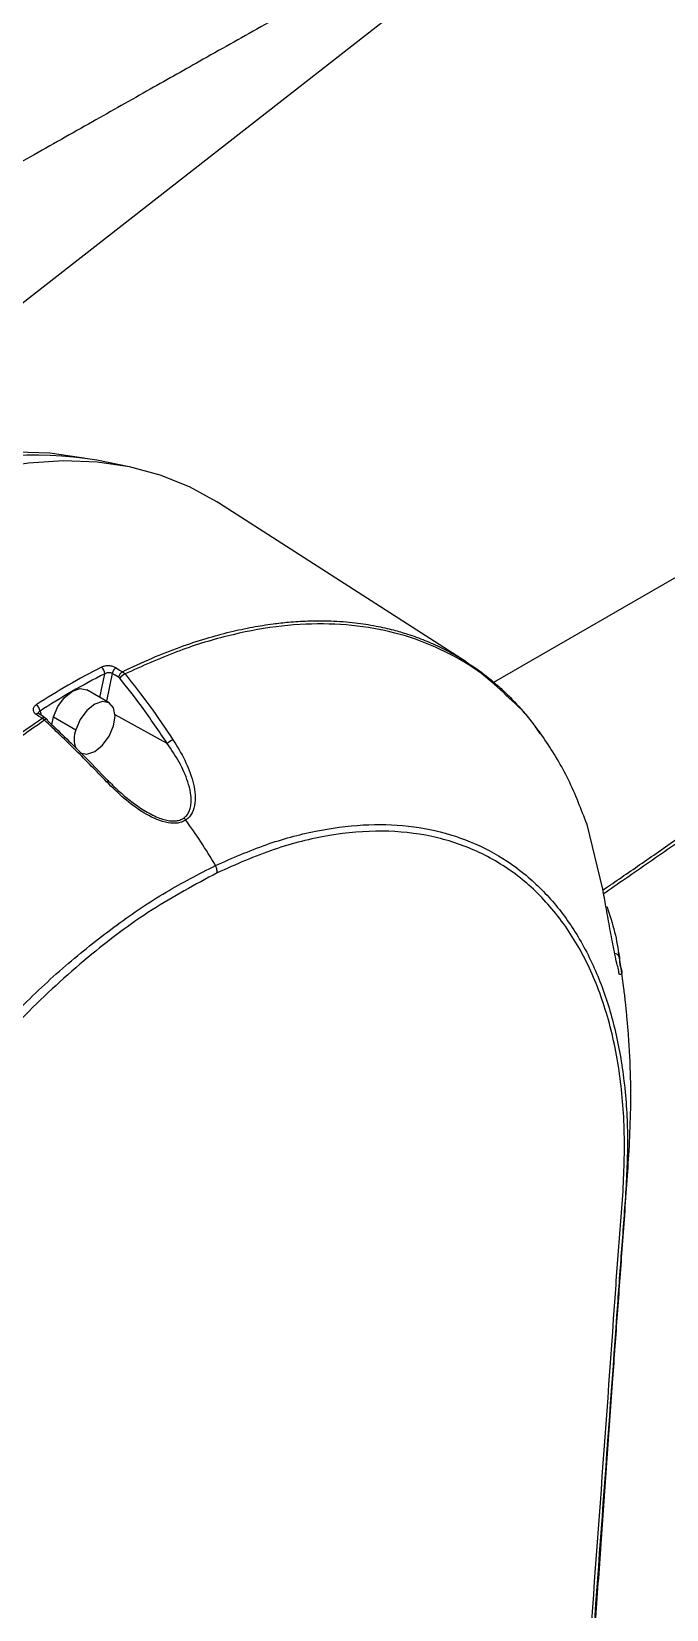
# Model space of a CAD drawing. Header units: millimetres. Extents: x -356 to 237, y 0 to 365.
# Drawn here: x -214.08 to -211.71, y 258.53 to 264.43 of the extents above; entities that cross this region are included whole.
import ezdxf

# ---------------------------------------------------------------- set-up
doc = ezdxf.new("R2010")
doc.units = ezdxf.units.MM

msp = doc.modelspace()

# ---------------------------------------------------------------- linework, layer by layer
at = {"color": 7, "linetype": 'Continuous', "lineweight": 25}
for p, q in [((-211.7105, 265.2923), (-216.2117, 261.7772)), ((-212.3558, 261.9943), (-209.8085, 263.4649)), ((-213.7197, 262.8001), (-213.8401, 262.8246)), ((-212.4589, 262.0709), (-213.3852, 262.6654)), ((-213.829, 261.9379), (-213.8109, 262.0263)), ((-213.7829, 262.0277), (-213.8042, 261.9236)), ((-213.7446, 262.0338), (-213.7349, 262.0254)), ((-213.7942, 261.9178), (-213.8777, 261.9661)), ((-214.0569, 261.8761), (-214.0589, 261.8775)), ((-214.0528, 261.8867), (-214.0484, 261.8704)), ((-214.0362, 261.8525), (-214.0452, 261.8596)), ((-214.0082, 261.8348), (-214.0026, 261.8653)), ((-214.0026, 261.8653), (-213.919, 261.8171)), ((-213.5769, 261.7651), (-213.7719, 261.8723)), ((-212.0081, 261.464), (-212.0082, 261.4645)), ((-211.9486, 261.2211), (-212.0075, 261.4625))]:
    msp.add_line(p, q, dxfattribs=at)
at = {"color": 7, "linetype": 'Continuous', "lineweight": 25, "flags": 128}
for points in [[(-216.3483, 261.2017), (-216.2427, 261.3681), (-216.1309, 261.5291), (-216.0135, 261.6841), (-215.8911, 261.8322), (-215.7643, 261.9726), (-215.6336, 262.1048), (-215.4998, 262.2279), (-215.3636, 262.3415), (-215.2255, 262.445), (-215.0864, 262.5377), (-214.9468, 262.6193), (-214.8075, 262.6894), (-214.6692, 262.7476), (-214.5326, 262.7936), (-214.3983, 262.8273), (-214.267, 262.8483), (-214.1394, 262.8566), (-214.0161, 262.8523), (-213.8978, 262.8352), (-213.8884, 262.8333)], [(-213.3852, 262.6654), (-213.3919, 262.6697), (-213.4942, 262.7257), (-213.6032, 262.7691), (-213.7185, 262.7998), (-213.8395, 262.8176), (-213.9655, 262.8223), (-214.0959, 262.814), (-214.2301, 262.7927), (-214.3675, 262.7585), (-214.5072, 262.7116), (-214.6486, 262.6523)], [(-213.7592, 262.0136), (-213.7725, 262.0215), (-213.7829, 262.0277)], [(-213.7684, 262.0479), (-213.7551, 262.04), (-213.7446, 262.0338)], [(-214.0026, 261.8653), (-213.986, 261.9036), (-213.9611, 261.9371), (-213.9318, 261.9607), (-213.9025, 261.9709), (-213.8777, 261.9661)], [(-213.7776, 261.831), (-213.7718, 261.8682), (-213.7776, 261.8987), (-213.7942, 261.9178), (-213.819, 261.9227), (-213.8483, 261.9125), (-213.8776, 261.8889), (-213.9024, 261.8554), (-213.919, 261.8171)], [(-214.0452, 261.8596), (-214.0582, 261.8681), (-214.0683, 261.8748)], [(-214.0347, 261.8614), (-214.0452, 261.8683), (-214.0579, 261.8766)], [(-214.0275, 261.8559), (-214.0274, 261.8558), (-214.0266, 261.8552), (-214.0262, 261.8541), (-214.0263, 261.8526)], [(-213.9025, 261.7303), (-213.8777, 261.7255), (-213.8484, 261.7357), (-213.8191, 261.7593), (-213.7942, 261.7928), (-213.7776, 261.831)], [(-213.7963, 261.6242), (-213.7959, 261.6252), (-213.7959, 261.626), (-213.7963, 261.6263), (-213.7971, 261.6262), (-213.7984, 261.6258), (-213.7999, 261.6249), (-213.8017, 261.6237), (-213.8038, 261.6222)], [(-212.0071, 261.4601), (-212.0071, 261.4604), (-212.0075, 261.4625)], [(-211.9337, 261.1564), (-211.9333, 261.1555), (-211.9326, 261.1529)]]:
    msp.add_lwpolyline(points, dxfattribs=at)
at = {"color": 7, "linetype": 'Continuous', "lineweight": 25}
for centre, radius, start, end in [((-214.0739, 261.444), 1.4002, 80.38621, 109.15616), ((-212.6261, 259.6952), 2.6423, 116.94688, 123.04744), ((-212.6221, 259.6877), 2.6234, 116.94658, 123.04797), ((-213.8398, 262.0268), 0.0289, 359.1692, 55.48529), ((-213.7516, 262.0205), 0.0322, 121.49929, 167.00451), ((-213.7278, 262.0064), 0.0322, 121.49237, 166.99389), ((-213.7139, 261.9801), 0.05, 114.9486, 144.10985), ((-214.0847, 261.8832), 0.0321, 6.36243, 56.57615), ((-214.0617, 261.8669), 0.0103, 62.31914, 130.20289), ((-214.0383, 261.8509), 0.0111, 71.44292, 128.59728), ((-214.0282, 261.8445), 0.0114, 86.79257, 135.18092), ((-213.8363, 261.7834), 0.0893, 157.82569, 203.98122), ((-213.5311, 261.7197), 0.0645, 112.41858, 135.2392), ((-211.9034, 260.9624), 0.0174, 14.99203, 96.01752)]:
    msp.add_arc(centre, radius, start, end, dxfattribs=at)
for points, knots in [([(-212.251, 264.9929), (-212.3071, 264.9616), (-212.4233, 264.8968), (-212.6036, 264.7959), (-212.7961, 264.688), (-213.0007, 264.5731), (-213.2176, 264.4511), (-213.4322, 264.3301), (-213.6468, 264.2091), (-213.8622, 264.0874), (-214.0845, 263.9619), (-214.3101, 263.8339), (-214.5325, 263.7095), (-214.6798, 263.6225), (-214.7521, 263.5797)], [0, 0, 0, 0, 0.067018, 0.138933, 0.215746, 0.297456, 0.384062, 0.475567, 0.554793, 0.641356, 0.733912, 0.821388, 0.912208, 1, 1, 1, 1]), ([(-211.9489, 261.2164), (-211.9392, 261.223), (-211.9071, 261.2452), (-211.8521, 261.2831), (-211.7834, 261.3305), (-211.7135, 261.3789), (-211.6423, 261.4283), (-211.567, 261.4805), (-211.4465, 261.5644), (-211.2925, 261.6723), (-211.1185, 261.794), (-210.974, 261.895), (-210.8607, 261.9743), (-210.7413, 262.0563), (-210.6073, 262.1511), (-210.4494, 262.2625), (-210.2983, 262.37), (-210.1599, 262.4685), (-210.0258, 262.5641), (-209.9081, 262.6482), (-209.8012, 262.7234), (-209.7115, 262.7867), (-209.621, 262.8505), (-209.5315, 262.9139), (-209.442, 262.9772), (-209.312, 263.0691), (-209.1389, 263.1918), (-208.9947, 263.2939), (-208.9216, 263.3457)], [0, 0, 0, 0, 0.009541, 0.031642, 0.054176, 0.077145, 0.100546, 0.12438, 0.151478, 0.219504, 0.276844, 0.323581, 0.362387, 0.38889, 0.441031, 0.495403, 0.545499, 0.591377, 0.633091, 0.678992, 0.708609, 0.739064, 0.767935, 0.798365, 0.827975, 0.85677, 0.927385, 1, 1, 1, 1]), ([(-211.9476, 261.2026), (-211.9197, 261.222), (-211.8318, 261.2828), (-211.6865, 261.3837), (-211.5018, 261.5125), (-211.3259, 261.6361), (-211.1655, 261.7487), (-211.0391, 261.8377), (-210.9437, 261.9048), (-210.8738, 261.954), (-210.8247, 261.9884), (-210.7767, 262.0218), (-210.7175, 262.0636), (-210.6434, 262.116), (-210.5561, 262.178), (-210.4602, 262.2462), (-210.3464, 262.3276), (-210.2167, 262.4206), (-210.0664, 262.5284), (-209.8908, 262.6547), (-209.6827, 262.8014), (-209.4467, 262.9689), (-209.1927, 263.1492), (-209.0182, 263.2732), (-208.9291, 263.3364)], [0, 0, 0, 0, 0.027586, 0.086739, 0.143547, 0.210364, 0.261185, 0.302592, 0.335828, 0.355842, 0.371976, 0.384505, 0.403213, 0.430845, 0.458145, 0.490104, 0.526357, 0.57173, 0.619596, 0.676489, 0.74721, 0.826247, 0.91137, 1, 1, 1, 1]), ([(-213.7446, 262.0338), (-213.7078, 262.0512), (-213.6373, 262.0846), (-213.5327, 262.1256), (-213.4351, 262.1581), (-213.3444, 262.1829), (-213.2606, 262.2009), (-213.1877, 262.2125), (-213.1188, 262.2202), (-213.0469, 262.2247), (-212.9636, 262.2248), (-212.8783, 262.2184), (-212.8, 262.2063), (-212.7348, 262.1915), (-212.674, 262.1737), (-212.6138, 262.152), (-212.5515, 262.1239), (-212.4997, 262.0969), (-212.4701, 262.0773), (-212.4593, 262.0703)], [0, 0, 0, 0, 0.090738, 0.174024, 0.250296, 0.31999, 0.383524, 0.441291, 0.484515, 0.538217, 0.601756, 0.670042, 0.728778, 0.778278, 0.819008, 0.870054, 0.920776, 0.97135, 1, 1, 1, 1]), ([(-212.2988, 261.9351), (-212.3274, 261.9625), (-212.3942, 262.0266), (-212.5192, 262.1034), (-212.6668, 262.166), (-212.8264, 262.2036), (-212.9958, 262.2167), (-213.1738, 262.2053), (-213.358, 262.1694), (-213.5476, 262.1107), (-213.6712, 262.0544), (-213.7349, 262.0254)], [0, 0, 0, 0, 0.077151, 0.180128, 0.283732, 0.388851, 0.498264, 0.614046, 0.735407, 0.863551, 1, 1, 1, 1]), ([(-213.7684, 262.0479), (-213.7726, 262.0499), (-213.7814, 262.0541), (-213.796, 262.056), (-213.8105, 262.0555), (-213.8193, 262.0522), (-213.8235, 262.0506)], [0, 0, 0, 0, 0.243421, 0.507978, 0.767923, 1, 1, 1, 1]), ([(-213.8109, 262.0263), (-213.8086, 262.0277), (-213.8042, 262.0301), (-213.7979, 262.0311), (-213.793, 262.0311), (-213.7893, 262.0304), (-213.7859, 262.0294), (-213.7839, 262.0283), (-213.7829, 262.0277)], [0, 0, 0, 0, 0.268215, 0.50759, 0.64007, 0.767492, 0.887886, 1, 1, 1, 1]), ([(-213.7349, 262.0254), (-213.7037, 261.9856), (-213.641, 261.9058), (-213.5842, 261.8216), (-213.5557, 261.7793)], [0, 0, 0, 0, 0.498228, 1, 1, 1, 1]), ([(-212.4593, 262.0703), (-212.4484, 262.0634), (-212.4129, 262.0412), (-212.3666, 262.0044), (-212.3179, 261.961), (-212.2691, 261.9119), (-212.2225, 261.8591), (-212.1935, 261.817), (-212.1832, 261.802)], [0, 0, 0, 0, 0.099847, 0.323723, 0.456858, 0.604703, 0.859384, 1, 1, 1, 1]), ([(-213.7543, 262.0094), (-213.7552, 262.0103), (-213.7566, 262.0119), (-213.7584, 262.0131), (-213.7592, 262.0136)], [0, 0, 0, 0, 0.573103, 1, 1, 1, 1]), ([(-213.5769, 261.7651), (-213.6086, 261.8121), (-213.6649, 261.8957), (-213.7271, 261.9748), (-213.7543, 262.0094)], [0, 0, 0, 0, 0.5630093, 1, 1, 1, 1]), ([(-214.067, 261.91), (-214.0703, 261.9074), (-214.0768, 261.9024), (-214.0801, 261.8909), (-214.0761, 261.8809), (-214.071, 261.8769), (-214.0683, 261.8748)], [0, 0, 0, 0, 0.289592, 0.558919, 0.764146, 1, 1, 1, 1]), ([(-212.0075, 261.4625), (-212.0291, 261.519), (-212.0713, 261.6298), (-212.161, 261.7783), (-212.2369, 261.8809), (-212.2886, 261.9262), (-212.2988, 261.9351)], [0, 0, 0, 0, 0.3231531, 0.6328099, 0.9272628, 1, 1, 1, 1]), ([(-215.7727, 259.3011), (-215.7589, 259.354), (-215.7344, 259.4484), (-215.6964, 259.571), (-215.6704, 259.6486), (-215.6475, 259.7143), (-215.6248, 259.7765), (-215.5969, 259.8487), (-215.5751, 259.9027), (-215.5604, 259.938), (-215.5475, 259.9686), (-215.5329, 260.0022), (-215.5097, 260.0547), (-215.474, 260.132), (-215.4265, 260.2293), (-215.3768, 260.3248), (-215.3375, 260.397), (-215.3099, 260.446), (-215.2848, 260.4898), (-215.2524, 260.5453), (-215.2131, 260.61), (-215.1739, 260.6721), (-215.1421, 260.721), (-215.1071, 260.7736), (-215.0613, 260.8401), (-214.9968, 260.9295), (-214.9223, 261.0273), (-214.8465, 261.121), (-214.7724, 261.2083), (-214.6949, 261.2951), (-214.6277, 261.3664), (-214.5749, 261.42), (-214.5406, 261.4539), (-214.5061, 261.4873), (-214.4715, 261.52), (-214.4366, 261.5521), (-214.4015, 261.5836), (-214.3663, 261.6144), (-214.332, 261.6437), (-214.2902, 261.6784), (-214.2324, 261.7247), (-214.1487, 261.7886), (-214.0824, 261.8341), (-214.0452, 261.8596)], [0, 0, 0, 0, 0.052015, 0.092871, 0.122067, 0.129944, 0.159093, 0.185102, 0.203608, 0.21453, 0.221491, 0.235206, 0.249412, 0.2761, 0.316253, 0.352473, 0.378544, 0.394421, 0.406088, 0.426556, 0.455558, 0.478161, 0.496414, 0.511117, 0.538247, 0.573279, 0.616064, 0.65516, 0.688044, 0.725016, 0.765902, 0.781288, 0.796593, 0.811813, 0.826946, 0.841987, 0.856936, 0.871787, 0.886541, 0.899852, 0.923486, 0.957063, 1, 1, 1, 1]), ([(-214.0362, 261.8526), (-214.1008, 261.8076), (-214.2327, 261.7159), (-214.4208, 261.557), (-214.6047, 261.3807), (-214.782, 261.1873), (-214.9512, 260.9798), (-215.1097, 260.7601), (-215.2551, 260.5297), (-215.3882, 260.2913), (-215.5079, 260.047), (-215.6109, 259.7987), (-215.6989, 259.5498), (-215.7441, 259.3815), (-215.7665, 259.2981)], [0, 0, 0, 0, 0.074913, 0.152871, 0.234137, 0.317422, 0.402596, 0.48892, 0.575256, 0.661901, 0.7488, 0.834129, 0.917778, 1, 1, 1, 1]), ([(-214.0589, 261.8775), (-214.059, 261.8782), (-214.0594, 261.8803), (-214.0575, 261.8842), (-214.0545, 261.8858), (-214.0528, 261.8867)], [0, 0, 0, 0, 0.182572, 0.514499, 1, 1, 1, 1]), ([(-213.8038, 261.6222), (-213.8419, 261.6616), (-213.9177, 261.7401), (-213.9968, 261.8152), (-214.0362, 261.8525)], [0, 0, 0, 0, 0.5021096, 1, 1, 1, 1]), ([(-214.0275, 261.8559), (-214.0286, 261.8568), (-214.0309, 261.8588), (-214.0334, 261.8605), (-214.0347, 261.8614)], [0, 0, 0, 0, 0.460365, 1, 1, 1, 1]), ([(-214.0263, 261.8526), (-213.9827, 261.8111), (-213.9045, 261.7365), (-213.8296, 261.6587), (-213.7963, 261.6242)], [0, 0, 0, 0, 0.556496, 1, 1, 1, 1]), ([(-213.5159, 261.4862), (-213.5119, 261.4894), (-213.5036, 261.496), (-213.495, 261.5103), (-213.4894, 261.5275), (-213.4867, 261.5516), (-213.4895, 261.5838), (-213.5027, 261.6344), (-213.531, 261.6971), (-213.5614, 261.7422), (-213.5769, 261.7651)], [0, 0, 0, 0, 0.049639, 0.101874, 0.159567, 0.224831, 0.336085, 0.471744, 0.731377, 1, 1, 1, 1]), ([(-213.5557, 261.7793), (-213.5402, 261.7543), (-213.5097, 261.705), (-213.479, 261.6257), (-213.4685, 261.5568), (-213.4798, 261.5117), (-213.4933, 261.4905), (-213.5029, 261.4829), (-213.5078, 261.4791)], [0, 0, 0, 0, 0.268, 0.527695, 0.774238, 0.888687, 0.944228, 1, 1, 1, 1]), ([(-213.5078, 261.4791), (-213.5131, 261.4762), (-213.5241, 261.4702), (-213.5503, 261.4655), (-213.6003, 261.4715), (-213.6672, 261.505), (-213.7395, 261.5585), (-213.7824, 261.601), (-213.8038, 261.6222)], [0, 0, 0, 0, 0.052339, 0.107424, 0.225746, 0.480059, 0.740632, 1, 1, 1, 1]), ([(-213.7963, 261.6242), (-213.7823, 261.6105), (-213.7547, 261.5837), (-213.7112, 261.5472), (-213.6804, 261.5265), (-213.6653, 261.5164)], [0, 0, 0, 0, 0.344632, 0.679415, 1, 1, 1, 1]), ([(-213.6653, 261.5164), (-213.6563, 261.511), (-213.6391, 261.5007), (-213.6136, 261.4888), (-213.5838, 261.4784), (-213.5556, 261.4741), (-213.5305, 261.4781), (-213.5206, 261.4836), (-213.5159, 261.4862)], [0, 0, 0, 0, 0.197864, 0.373989, 0.528829, 0.789904, 0.89922, 1, 1, 1, 1]), ([(-213.5159, 261.4862), (-213.5144, 261.4853), (-213.5114, 261.4833), (-213.509, 261.4805), (-213.5078, 261.4791)], [0, 0, 0, 0, 0.4811537, 1, 1, 1, 1]), ([(-213.3967, 261.3092), (-213.4146, 261.3389), (-213.4495, 261.3969), (-213.4887, 261.4522), (-213.5078, 261.4791)], [0, 0, 0, 0, 0.512317, 1, 1, 1, 1]), ([(-213.3967, 261.3092), (-213.3341, 261.3367), (-213.2132, 261.3899), (-213.0272, 261.4406), (-212.8483, 261.4652), (-212.6776, 261.4613), (-212.5177, 261.4293), (-212.3709, 261.3694), (-212.2394, 261.2822), (-212.1251, 261.1693), (-212.0294, 261.0325), (-211.9539, 260.8736), (-211.8988, 260.6948), (-211.865, 260.4986), (-211.852, 260.2881), (-211.8632, 260.0697), (-211.8807, 259.8479), (-211.9272, 259.1999), (-211.9772, 258.5283), (-212.0257, 257.8474), (-212.04, 257.6659), (-212.0466, 257.5825)], [0, 0, 0, 0, 0.040775, 0.078742, 0.11455, 0.148228, 0.180117, 0.211292, 0.242259, 0.273655, 0.30659, 0.341364, 0.378227, 0.417889, 0.459885, 0.503774, 0.548223, 0.59267, 0.891374, 0.950063, 1, 1, 1, 1]), ([(-212.5594, 255.9506), (-212.5117, 256.0519), (-212.4168, 256.2533), (-212.2913, 256.5589), (-212.1876, 256.8646), (-212.1112, 257.1681), (-212.0635, 257.4658), (-212.0432, 257.7573), (-211.9909, 258.4713), (-211.9386, 259.1745), (-211.8902, 259.8677), (-211.8682, 260.1191), (-211.865, 260.3645), (-211.8911, 260.5953), (-211.9447, 260.8057), (-212.0251, 260.9914), (-212.1318, 261.149), (-212.2631, 261.2756), (-212.4165, 261.3681), (-212.589, 261.4243), (-212.777, 261.4437), (-212.9763, 261.4255), (-213.1851, 261.3731), (-213.3202, 261.313), (-213.3905, 261.2817)], [0, 0, 0, 0, 0.050057, 0.099536, 0.147637, 0.194323, 0.239308, 0.282262, 0.324913, 0.559491, 0.597577, 0.635638, 0.672344, 0.707121, 0.739218, 0.769084, 0.797166, 0.823755, 0.850037, 0.876566, 0.904228, 0.933942, 0.965659, 1, 1, 1, 1]), ([(-215.1265, 259.0289), (-215.1042, 259.1083), (-215.059, 259.2687), (-214.9691, 259.5055), (-214.8633, 259.7401), (-214.7415, 259.9694), (-214.6052, 260.1905), (-214.4561, 260.4009), (-214.2961, 260.5982), (-214.1271, 260.7798), (-213.951, 260.9437), (-213.7697, 261.0875), (-213.5866, 261.2115), (-213.459, 261.2772), (-213.3967, 261.3092)], [0, 0, 0, 0, 0.083982, 0.169833, 0.257837, 0.346176, 0.434264, 0.522382, 0.608866, 0.692975, 0.775073, 0.853858, 0.928643, 1, 1, 1, 1]), ([(-213.3905, 261.2817), (-213.3907, 261.2869), (-213.391, 261.2965), (-213.3949, 261.3052), (-213.3967, 261.3092)], [0, 0, 0, 0, 0.540697, 1, 1, 1, 1]), ([(-213.3905, 261.2817), (-213.4728, 261.2375), (-213.6428, 261.1461), (-213.8816, 260.965), (-214.1137, 260.7519), (-214.3331, 260.5066), (-214.534, 260.2383), (-214.7132, 259.9516), (-214.8663, 259.6532), (-214.9948, 259.3477), (-215.0561, 259.1379), (-215.0863, 259.0345)], [0, 0, 0, 0, 0.096744, 0.199955, 0.309696, 0.423236, 0.540812, 0.656938, 0.773497, 0.888334, 1, 1, 1, 1]), ([(-211.8865, 260.9669), (-211.8867, 260.9548), (-211.8869, 260.9353), (-211.8722, 260.904), (-211.8883, 260.8997), (-211.888, 260.9199), (-211.8961, 260.9379), (-211.9016, 260.9702), (-211.9118, 261.018), (-211.9232, 261.0809), (-211.9363, 261.1529), (-211.9447, 261.1992), (-211.9486, 261.2211)], [0, 0, 0, 0, 0.102058, 0.164599, 0.174814, 0.208241, 0.267465, 0.349052, 0.44437, 0.643472, 0.831325, 1, 1, 1, 1]), ([(-211.9326, 261.1529), (-211.9223, 261.1221), (-211.9019, 261.0614), (-211.8916, 260.9981), (-211.8865, 260.9669)], [0, 0, 0, 0, 0.5060365, 1, 1, 1, 1]), ([(-212.0457, 257.5824), (-212.0418, 257.6238), (-212.034, 257.7068), (-212.0228, 257.8273), (-212.0134, 257.9445), (-212.0042, 258.0712), (-211.9944, 258.2112), (-211.9836, 258.363), (-211.973, 258.513), (-211.9626, 258.6612), (-211.9423, 258.948), (-211.9225, 259.2257), (-211.9032, 259.4948), (-211.8944, 259.616), (-211.8856, 259.7372), (-211.8768, 259.8599), (-211.8676, 259.9862), (-211.8585, 260.1145), (-211.8493, 260.2466), (-211.8434, 260.386), (-211.8436, 260.5371), (-211.8508, 260.66), (-211.8585, 260.7481), (-211.8637, 260.7993), (-211.8706, 260.8576), (-211.8786, 260.9196), (-211.8865, 260.9645), (-211.89, 260.9844)], [0, 0, 0, 0, 0.036565, 0.07328, 0.106427, 0.139921, 0.185049, 0.229779, 0.273766, 0.31723, 0.360386, 0.526552, 0.562032, 0.597665, 0.633341, 0.668875, 0.705878, 0.744671, 0.781907, 0.822358, 0.86731, 0.91468, 0.930545, 0.945071, 0.959924, 0.982175, 1, 1, 1, 1])]:
    msp.add_open_spline(points, degree=3, knots=knots, dxfattribs=at)

doc.saveas('drawing.dxf')
